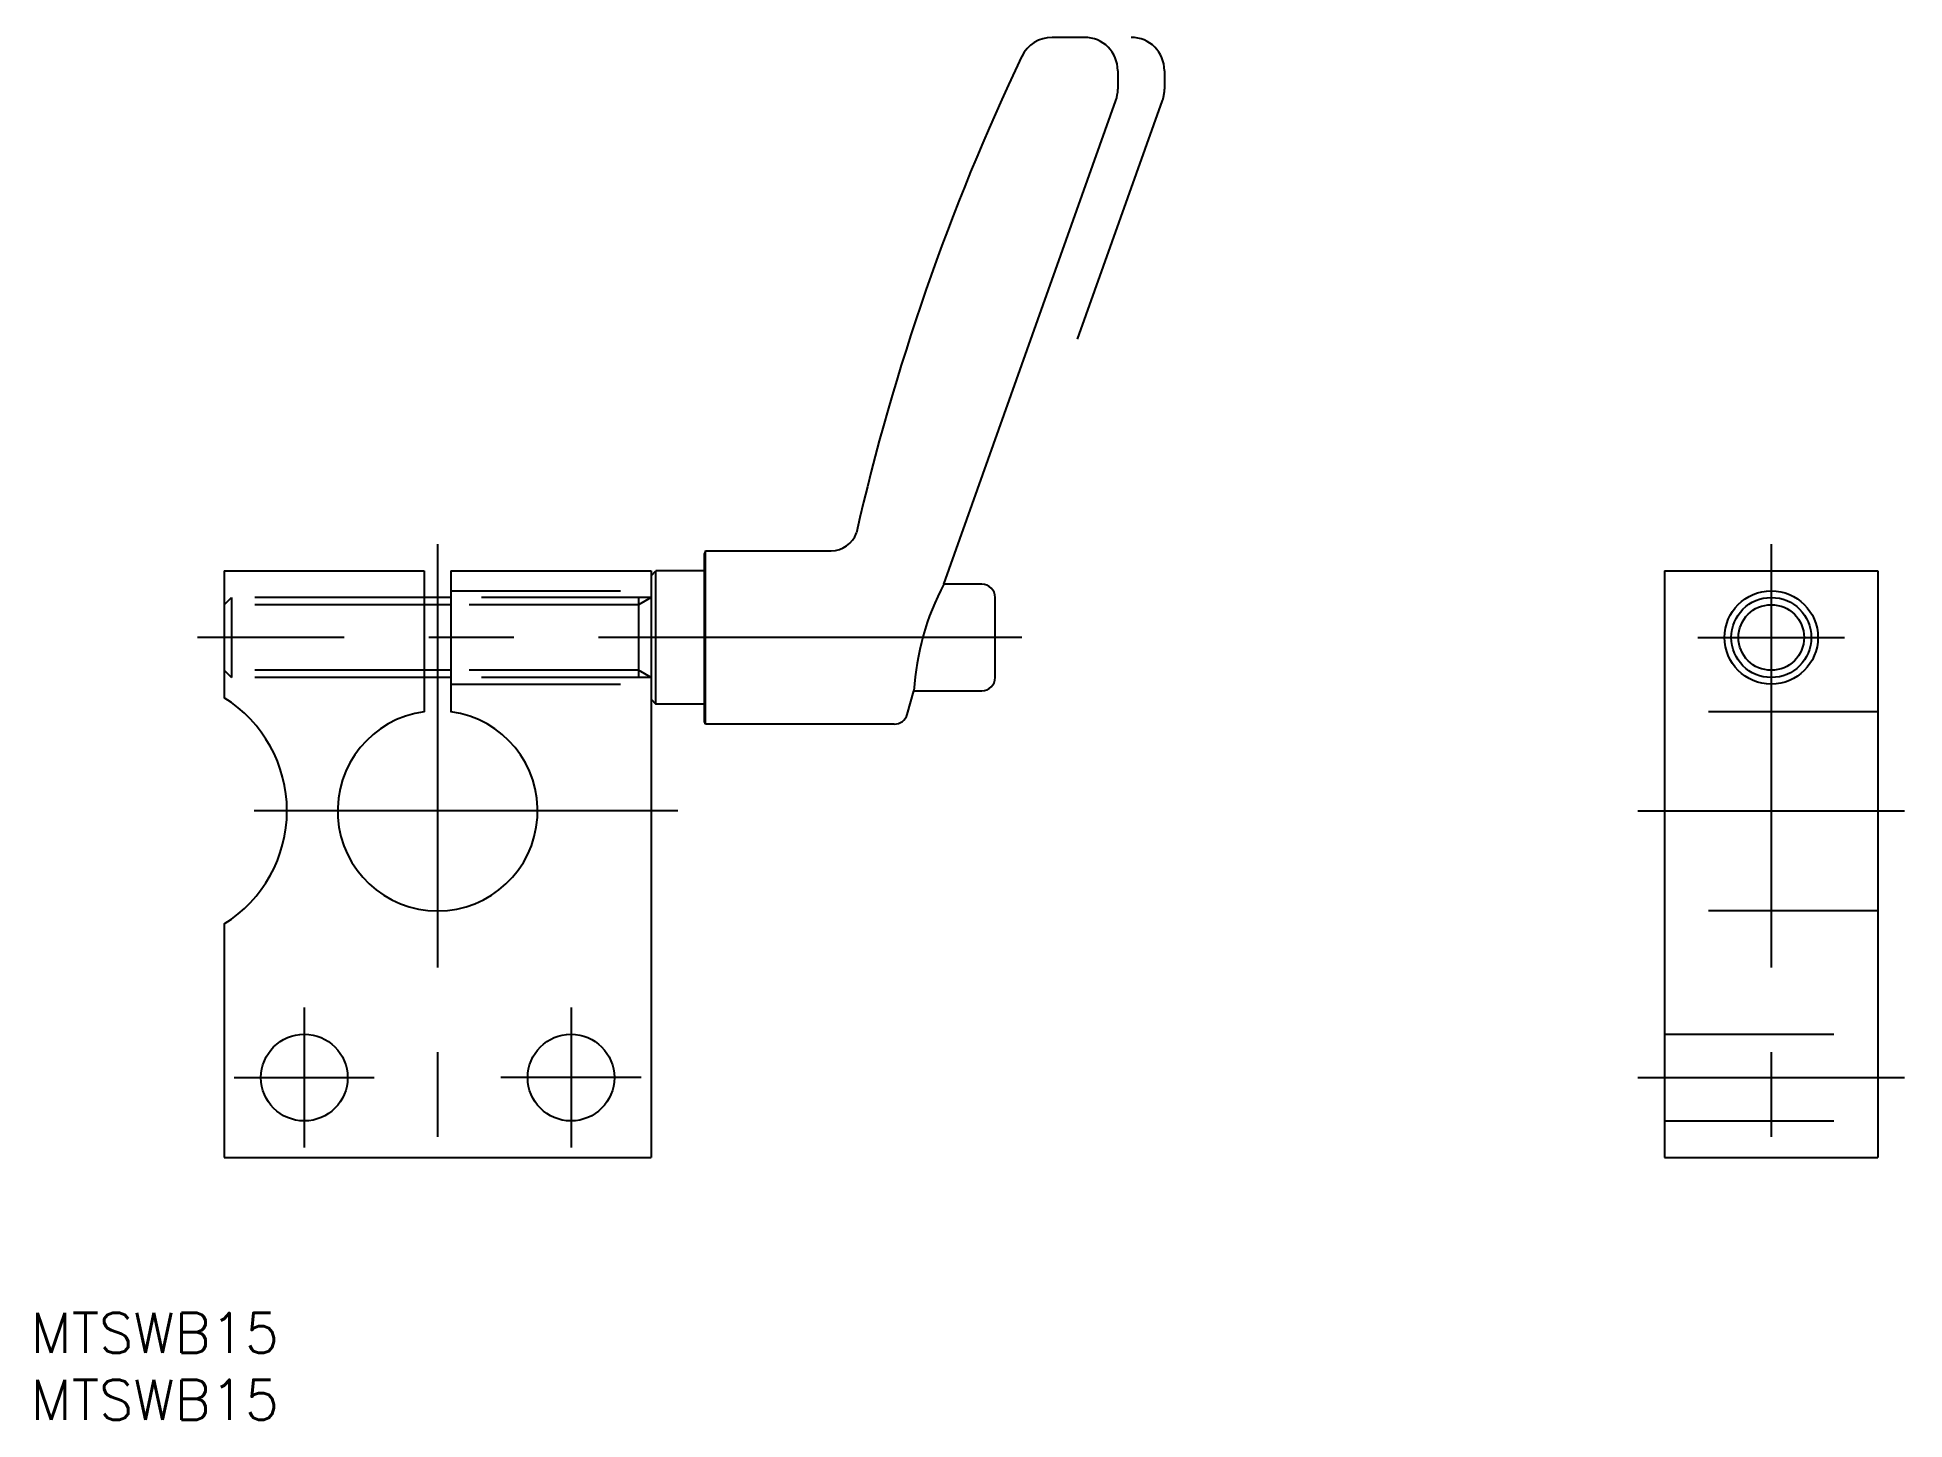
# Model space of a CAD drawing. Extents: x -30 to 110, y -44 to 60.
import ezdxf

# ---------------------------------------------------------------- set-up
doc = ezdxf.new("R2010")
doc.units = 0
for name, pattern in [('CENTER', [50.8, 31.75, -6.35, 6.35, -6.35]), ('DASHED', [19.05, 12.7, -6.35]), ('PHANTOM', [63.5, 31.75, -6.35, 6.35, -6.35, 6.35, -6.35])]:
    doc.linetypes.add(name, pattern=pattern)
doc.layers.get('0').update_dxf_attribs({"linetype": 'CONTINUOUS'})
doc.layers.add('CENTER', color=1, linetype='CENTER')
doc.styles.get("Standard").update_dxf_attribs({"font": 'txt.shx', "height": 3, "bigfont": 'bigfont.shx'})

# ---------------------------------------------------------------- blocks, each defined once
blk = doc.blocks.new('*U2')
at = {"color": 7, "linetype": 'CONTINUOUS'}
blk.add_text('MTSWB15', height=3, dxfattribs=at).set_placement((-30.53, -38.65))
blk = doc.blocks.new('*U3')
at = {"color": 7, "linetype": 'CONTINUOUS'}
blk.add_text('MTSWB15', height=3, dxfattribs=at).set_placement((-30.53, -43.65))

msp = doc.modelspace()

# ---------------------------------------------------------------- linework, layer by layer
at = {"color": 7, "linetype": 'CONTINUOUS'}
for p, q in [((48.5, 60), (46.07, 60)), ((51, 57.5), (51, 56.11)), ((37.96, 19), (50.86, 55.27)), ((20.09, 21.5), (20, 21.3)), ((20, 8.7), (20, 21.3)), ((20.09, 21.5), (29.51, 21.5)), ((20.09, 8.5), (20.09, 21.5)), ((-16, 20), (-1, 20)), ((-16, 20), (-16, 10.48)), ((-1, 20), (-1, 9.43)), ((1, 20), (16, 20)), ((1, 20), (1, 9.43)), ((16, 19.63), (16.37, 20)), ((16, 20), (16, -24)), ((20, 20), (16.37, 20)), ((16.37, 10), (16.37, 20)), ((92, 20), (108, 20)), ((92, 20), (92, -24)), ((108, 20), (108, -24)), ((40.8, 19), (37.96, 19)), ((1, 18), (-1, 18)), ((41.8, 12), (41.8, 18)), ((1, 12), (-1, 12)), ((16, 10.37), (16.37, 10)), ((20, 10), (16.37, 10)), ((35.21, 9.23), (35.7, 11)), ((35.7, 11), (40.8, 11)), ((20.09, 8.5), (20, 8.7)), ((34.24, 8.5), (20.09, 8.5)), ((-16, -6.48), (-16, -24)), ((-16, -24), (16, -24)), ((92, -24), (108, -24))]:
    msp.add_line(p, q, dxfattribs=at)
at = {"color": 3, "linetype": 'PHANTOM'}
for p, q in [((54.5, 57.5), (54.5, 56.11)), ((47.99, 37.37), (54.36, 55.27))]:
    msp.add_line(p, q, dxfattribs=at)
at = {"color": 3, "linetype": 'DASHED'}
for p, q in [((1, 18.5), (16, 18.5)), ((-1, 18), (-16, 18)), ((-16, 17.46), (-15.46, 18)), ((-1, 17.46), (-16, 17.46)), ((-15.46, 18), (-15.46, 12)), ((16, 18), (1, 18)), ((15.06, 17.46), (1, 17.46)), ((16, 18), (15.06, 17.46)), ((15.06, 18), (15.06, 12)), ((-1, 12.54), (-16, 12.54)), ((-16, 12.54), (-15.46, 12)), ((-1, 12), (-16, 12)), ((15.06, 12.54), (1, 12.54)), ((16, 12), (1, 12)), ((1, 11.5), (16, 11.5)), ((16, 12), (15.06, 12.54)), ((108, 9.43), (92, 9.43)), ((108, -5.5), (92, -5.5)), ((92, -14.75), (108, -14.75)), ((92, -21.25), (108, -21.25))]:
    msp.add_line(p, q, dxfattribs=at)
at = {"color": 3, "linetype": 'CONTINUOUS'}
for p, q in [((1, 17.46), (-1, 17.46)), ((1, 12.54), (-1, 12.54))]:
    msp.add_line(p, q, dxfattribs=at)
at = {"color": 7, "linetype": 'CONTINUOUS'}
for centre, radius in [((100, 15), 3.5), ((100, 15), 2.46), ((-10, -18), 3.25), ((10, -18), 3.25)]:
    msp.add_circle(centre, radius, dxfattribs=at)
at = {"color": 3, "linetype": 'CONTINUOUS'}
msp.add_circle((100, 15), 3, dxfattribs=at)
at = {"color": 7, "linetype": 'CONTINUOUS'}
for centre, radius, start, end in [((46.07, 57.5), 2.5, 90, 154.5073), ((48.5, 57.5), 2.5, 360, 90), ((198.43, -15.15), 171.3, 154.5073, 167.1877), ((48.5, 56.11), 2.5, 340.4256, 0), ((29.51, 23.5), 2, 270, 340.621), ((55.39, 9.78), 19.72, 152.1114, 176.4391), ((40.8, 18), 1, 0, 90), ((40.8, 12), 1, 270, 0), ((-21.3, 2), 10, 302.0055, 57.9945), ((0, 2), 7.5, 97.6623, 82.3377), ((34.24, 9.5), 1, 270, 344.2753)]:
    msp.add_arc(centre, radius, start, end, dxfattribs=at)
at = {"color": 3, "linetype": 'PHANTOM'}
for centre, start, end in [((52, 57.5), 360, 90), ((52, 56.11), 340.4256, 0)]:
    msp.add_arc(centre, 2.5, start, end, dxfattribs=at)
at = {"layer": 'CENTER', "color": 1, "linetype": 'CENTER'}
for p, q in [((0, 22), (0, -26)), ((100, 22), (100, -26)), ((43.8, 15), (-18, 15)), ((94.5, 15), (105.5, 15)), ((18, 2), (-18, 2)), ((90, 2), (110, 2)), ((-10, -12.75), (-10, -23.25)), ((10, -12.75), (10, -23.25)), ((-15.25, -18), (-4.75, -18)), ((15.25, -18), (4.75, -18)), ((90, -18), (110, -18))]:
    msp.add_line(p, q, dxfattribs=at)

# ---------------------------------------------------------------- block references
at = {"color": 7, "linetype": 'CONTINUOUS'}
for name in ['*U2', '*U3']:
    msp.add_blockref(name, (0, 0), dxfattribs=at)

doc.saveas('drawing.dxf')
